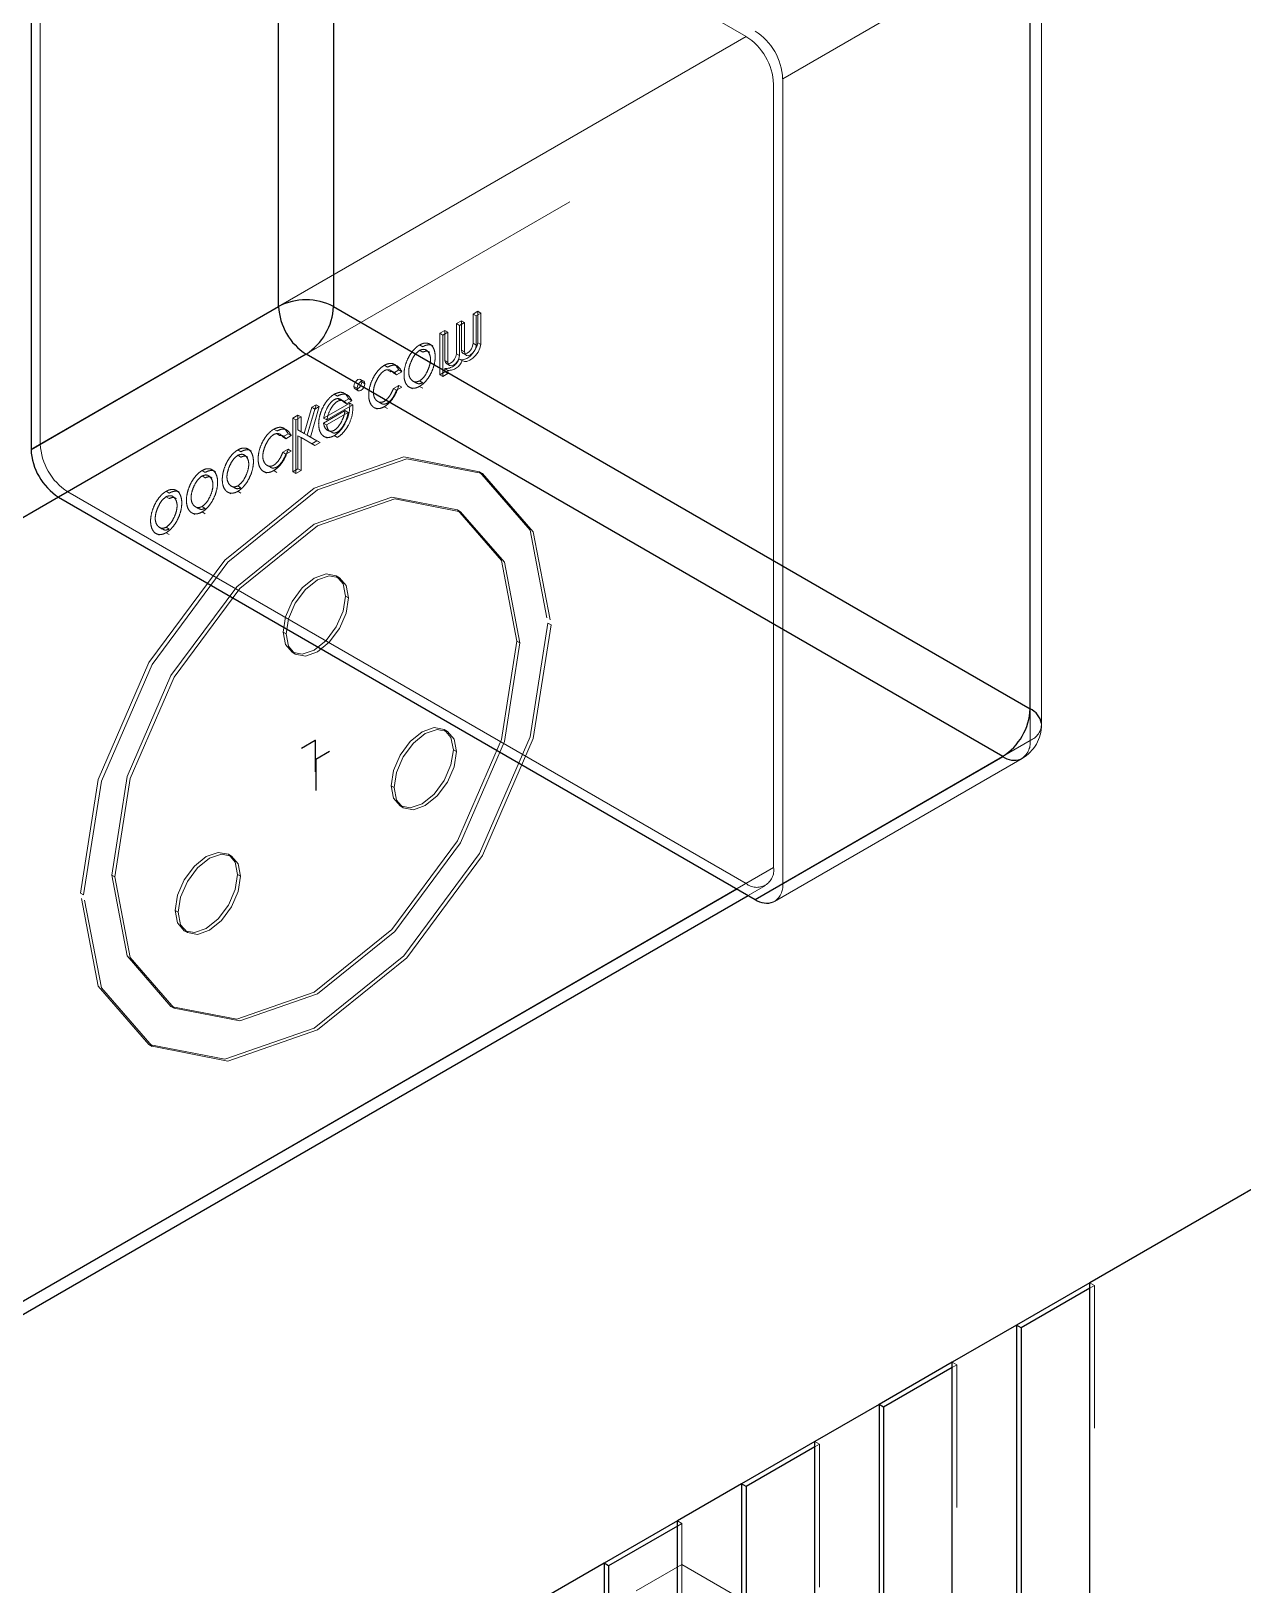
# Model space of a CAD drawing. Header units: millimetres. Extents: x 0 to 841, y 0 to 2287.
# Drawn here: x 617.535 to 619.405, y 233.063 to 235.46 of the extents above; entities that cross this region are included whole.
import ezdxf

# ---------------------------------------------------------------- set-up
doc = ezdxf.new("R2010")
doc.units = ezdxf.units.MM
doc.header["$PDSIZE"] = -1
doc.linetypes.add('HIDDEN', pattern=[1.905, 1.27, -0.635])

msp = doc.modelspace()

# ---------------------------------------------------------------- linework, layer by layer
at = {"color": 7, "linetype": 'Continuous', "lineweight": 25}
for p, q in [((624.4552, 236.5811), (619.169, 233.5295)), ((617.9172, 235.035), (617.9172, 236.2761)), ((618.0021, 236.2761), (618.0021, 235.035)), ((617.5354, 236.0557), (617.5354, 234.8146)), ((619.0769, 234.4145), (619.0769, 235.6557)), ((617.5354, 234.8146), (617.9172, 235.035)), ((618.0021, 235.035), (619.0769, 234.4145)), ((617.9597, 234.9615), (617.5778, 234.7411)), ((619.0345, 234.341), (617.9597, 234.9615)), ((617.5778, 234.7411), (616.1778, 233.9328)), ((617.5778, 234.7411), (618.6526, 234.1206)), ((618.6526, 234.1206), (619.0345, 234.341)), ((617.2243, 233.3287), (618.6243, 234.1369)), ((617.2543, 233.3257), (618.6419, 234.1268)), ((619.169, 233.5295), (619.0558, 233.4642)), ((619.169, 233.5213), (619.0629, 233.4601)), ((619.169, 229.4991), (619.169, 233.5295)), ((619.0558, 233.4642), (618.9568, 233.407)), ((619.0558, 233.4642), (619.0558, 229.4338)), ((619.0629, 233.4601), (619.0558, 233.4642)), ((619.0629, 233.4601), (619.0629, 229.4379)), ((618.9568, 233.407), (618.8437, 233.3417)), ((618.9568, 229.3767), (618.9568, 233.407)), ((618.9568, 233.3988), (618.8508, 233.3376)), ((618.8437, 233.3417), (618.7447, 233.2845)), ((618.8508, 233.3376), (618.8437, 233.3417)), ((618.8437, 233.3417), (618.8437, 229.3114)), ((618.8508, 233.3376), (618.8508, 229.3154)), ((618.7447, 233.2845), (618.6316, 233.2192)), ((618.7447, 229.2542), (618.7447, 233.2845)), ((618.7447, 233.2764), (618.6386, 233.2151)), ((618.6316, 233.2192), (618.5326, 233.1621)), ((618.6316, 233.2192), (618.6316, 229.1889)), ((618.6386, 233.2151), (618.6316, 233.2192)), ((618.6386, 233.2151), (618.6386, 229.193)), ((618.5326, 233.1621), (618.4194, 233.0968)), ((618.5326, 229.1317), (618.5326, 233.1621)), ((618.5326, 233.1539), (618.4265, 233.0927)), ((618.4194, 233.0968), (618.278, 233.0151)), ((618.4194, 233.0968), (618.4194, 229.0664)), ((618.4265, 233.0927), (618.4194, 233.0968)), ((618.4265, 233.0927), (618.4265, 229.0705))]:
    msp.add_line(p, q, dxfattribs=at)
at = {"color": 7, "linetype": 'HIDDEN', "lineweight": 18}
for p, q in [((617.592, 236.0557), (618.6385, 235.4516)), ((617.5495, 234.8227), (617.5495, 236.0312)), ((619.0945, 234.39), (619.0945, 235.6312)), ((618.6951, 235.3862), (619.0769, 235.6067)), ((619.0769, 235.6067), (619.0769, 234.3655)), ((618.6385, 235.4516), (617.2243, 234.6352)), ((617.2667, 234.5617), (618.6809, 235.3781)), ((618.6809, 234.1696), (618.6809, 235.3781)), ((618.6951, 234.1451), (618.6951, 235.3862)), ((618.1918, 235.0086), (618.1993, 235.0129)), ((618.1918, 235.0086), (618.1918, 234.962)), ((618.1918, 235.0086), (618.1966, 235.0058)), ((618.1966, 235.0058), (618.2041, 235.0101)), ((618.1993, 235.0129), (618.1993, 234.9677)), ((618.1993, 235.0129), (618.2041, 235.0101)), ((618.2041, 235.0101), (618.2041, 234.965)), ((618.2248, 235.0276), (618.2176, 235.0234)), ((618.2176, 235.0234), (618.2176, 234.9783)), ((618.2176, 235.0234), (618.2224, 235.0207)), ((618.2296, 235.0248), (618.2224, 235.0207)), ((618.2224, 235.0207), (618.2224, 234.9755)), ((618.2248, 235.0276), (618.2248, 234.9792)), ((618.2248, 235.0276), (618.2296, 235.0248)), ((618.2296, 235.0248), (618.2296, 234.9764)), ((618.1659, 234.9936), (618.1737, 234.9981)), ((618.1659, 234.9298), (618.1659, 234.9936)), ((618.1659, 234.9936), (618.1707, 234.9908)), ((618.1707, 234.9908), (618.1785, 234.9953)), ((618.1707, 234.927), (618.1707, 234.9908)), ((618.1737, 234.9981), (618.1737, 234.9515)), ((618.1737, 234.9981), (618.1785, 234.9953)), ((618.1785, 234.9953), (618.1785, 234.9487)), ((618.1966, 235.0058), (618.1966, 234.9592)), ((618.1349, 234.9757), (618.1397, 234.9729)), ((618.1349, 234.9674), (618.1397, 234.9646)), ((618.1505, 234.9645), (618.1457, 234.9673)), ((618.1555, 234.9742), (618.1506, 234.977)), ((618.1918, 234.962), (618.1966, 234.9592)), ((618.1993, 234.9677), (618.2041, 234.965)), ((618.202, 234.9625), (618.2068, 234.9597)), ((618.2176, 234.9783), (618.2224, 234.9755)), ((618.2248, 234.9792), (618.2296, 234.9764)), ((618.0804, 234.9443), (618.0853, 234.9415)), ((618.0895, 234.9347), (618.0846, 234.9374)), ((618.0946, 234.9324), (618.1028, 234.9371)), ((618.1, 234.9433), (618.0952, 234.9461)), ((618.1028, 234.9371), (618.1076, 234.9343)), ((618.1737, 234.9515), (618.1785, 234.9487)), ((618.1737, 234.9343), (618.1737, 234.9393)), ((618.1737, 234.9393), (618.1785, 234.9365)), ((618.1763, 234.9469), (618.1811, 234.9442)), ((618.1785, 234.9315), (618.1785, 234.9365)), ((618.1956, 234.9543), (618.2004, 234.9515)), ((618.1961, 234.954), (618.2009, 234.9512)), ((618.0336, 234.9117), (618.0384, 234.909)), ((618.0487, 234.9198), (618.0439, 234.9226)), ((618.0456, 234.9187), (618.0504, 234.9159)), ((618.0946, 234.9324), (618.0994, 234.9296)), ((618.0946, 234.9087), (618.1028, 234.9134)), ((618.0994, 234.9296), (618.1076, 234.9343)), ((618.0994, 234.9059), (618.1076, 234.9106)), ((618.1028, 234.9134), (618.1076, 234.9106)), ((618.1191, 234.9106), (618.1239, 234.9078)), ((618.1241, 234.9203), (618.1289, 234.9175)), ((618.1349, 234.9202), (618.1397, 234.9174)), ((618.1349, 234.9118), (618.1397, 234.9091)), ((618.1659, 234.9298), (618.1737, 234.9343)), ((618.1659, 234.9298), (618.1707, 234.927)), ((618.1707, 234.927), (618.1785, 234.9315)), ((618.1737, 234.9343), (618.1785, 234.9315)), ((618.0032, 234.8997), (618.008, 234.8969)), ((618.0131, 234.8902), (618.0083, 234.8929)), ((618.0173, 234.8878), (618.0255, 234.8925)), ((618.0173, 234.8878), (618.0221, 234.885)), ((618.0228, 234.8987), (618.018, 234.9015)), ((618.0221, 234.885), (618.0304, 234.8897)), ((618.0255, 234.8925), (618.0304, 234.8897)), ((618.0354, 234.9079), (618.0402, 234.9051)), ((618.0697, 234.8888), (618.0746, 234.886)), ((618.0946, 234.9087), (618.0994, 234.9059)), ((617.9472, 234.8674), (617.9393, 234.8628)), ((617.9393, 234.8628), (617.9393, 234.7801)), ((617.9393, 234.8628), (617.9441, 234.86)), ((617.952, 234.8646), (617.9441, 234.86)), ((617.9472, 234.8447), (617.9472, 234.8674)), ((617.9472, 234.8674), (617.952, 234.8646)), ((617.952, 234.8419), (617.952, 234.8646)), ((617.9684, 234.8796), (617.9568, 234.8392)), ((617.9615, 234.8364), (617.9751, 234.8835)), ((617.9733, 234.8769), (617.9616, 234.8364)), ((617.9664, 234.8337), (617.9799, 234.8807)), ((617.9751, 234.8835), (617.9684, 234.8796)), ((617.9684, 234.8796), (617.9733, 234.8769)), ((617.9799, 234.8807), (617.9733, 234.8769)), ((617.9751, 234.8835), (617.9799, 234.8807)), ((617.9866, 234.8552), (618.0199, 234.8745)), ((617.9868, 234.8628), (618.027, 234.8861)), ((617.9868, 234.8628), (617.9916, 234.8601)), ((617.9914, 234.8525), (618.0247, 234.8717)), ((617.9916, 234.8601), (618.0318, 234.8833)), ((618.0199, 234.8745), (618.0247, 234.8717)), ((618.027, 234.8861), (618.0318, 234.8833)), ((618.0647, 234.8792), (618.0695, 234.8764)), ((618.0804, 234.8804), (618.0853, 234.8777)), ((617.9098, 234.8458), (617.9146, 234.843)), ((617.9188, 234.8361), (617.914, 234.8389)), ((617.9239, 234.8338), (617.9321, 234.8386)), ((617.9293, 234.8448), (617.9245, 234.8475)), ((617.9321, 234.8386), (617.9369, 234.8358)), ((617.9441, 234.86), (617.9441, 234.7774)), ((617.9472, 234.8447), (617.9568, 234.8392)), ((617.9472, 234.8447), (617.952, 234.8419)), ((617.952, 234.8419), (617.9615, 234.8364)), ((617.9568, 234.8392), (617.9615, 234.8364)), ((617.9866, 234.8552), (617.9914, 234.8525)), ((617.996, 234.8428), (618.0008, 234.84)), ((617.5354, 234.8146), (617.5495, 234.8227)), ((617.8751, 234.8123), (617.8703, 234.8151)), ((617.9239, 234.8338), (617.9287, 234.831)), ((617.9239, 234.8101), (617.9321, 234.8149)), ((617.9287, 234.831), (617.9369, 234.8358)), ((617.9321, 234.8149), (617.9369, 234.8121)), ((617.9472, 234.8354), (617.9684, 234.8232)), ((617.9472, 234.7847), (617.9472, 234.8354)), ((617.9472, 234.8354), (617.952, 234.8327)), ((617.952, 234.7819), (617.952, 234.8327)), ((617.952, 234.8327), (617.9733, 234.8204)), ((617.9615, 234.8364), (617.9765, 234.8278)), ((617.9615, 234.8364), (617.9664, 234.8337)), ((617.9664, 234.8337), (617.9813, 234.825)), ((617.9684, 234.8232), (617.9765, 234.8278)), ((617.9684, 234.8232), (617.9733, 234.8204)), ((617.9733, 234.8204), (617.9813, 234.825)), ((617.9765, 234.8278), (617.9813, 234.825)), ((617.9874, 234.8346), (617.9922, 234.8318)), ((618.0032, 234.8358), (618.008, 234.8331)), ((617.8545, 234.8138), (617.8593, 234.8111)), ((617.8545, 234.8055), (617.8593, 234.8027)), ((617.8701, 234.8026), (617.8653, 234.8054)), ((617.9239, 234.8101), (617.9287, 234.8073)), ((617.9287, 234.8073), (617.9369, 234.8121)), ((617.7992, 234.7819), (617.804, 234.7791)), ((617.7992, 234.7736), (617.804, 234.7708)), ((617.8148, 234.7707), (617.81, 234.7735)), ((617.8198, 234.7804), (617.815, 234.7832)), ((617.894, 234.7806), (617.8988, 234.7779)), ((617.8991, 234.7903), (617.9039, 234.7875)), ((617.9098, 234.7819), (617.9146, 234.7791)), ((617.9393, 234.7801), (617.9472, 234.7847)), ((617.9393, 234.7801), (617.9441, 234.7774)), ((617.9441, 234.7774), (617.952, 234.7819)), ((617.9472, 234.7847), (617.952, 234.7819)), ((618.2321, 234.7774), (618.2273, 234.7802)), ((617.592, 234.7492), (617.5778, 234.7411)), ((617.592, 234.7492), (618.6385, 234.1451)), ((617.7439, 234.75), (617.7487, 234.7472)), ((617.7645, 234.7485), (617.7597, 234.7513)), ((617.8387, 234.7487), (617.8435, 234.7459)), ((617.8437, 234.7584), (617.8485, 234.7556)), ((617.8545, 234.7583), (617.8593, 234.7555)), ((617.8545, 234.75), (617.8593, 234.7472)), ((617.7439, 234.7417), (617.7487, 234.7389)), ((617.7595, 234.7388), (617.7547, 234.7415)), ((617.7884, 234.7265), (617.7932, 234.7237)), ((617.7992, 234.7264), (617.804, 234.7236)), ((618.1981, 234.7185), (618.1933, 234.7213)), ((617.7834, 234.7168), (617.7882, 234.714)), ((617.7992, 234.7181), (617.804, 234.7153)), ((617.7281, 234.6849), (617.7329, 234.6821)), ((617.7331, 234.6946), (617.7379, 234.6918)), ((617.7439, 234.6945), (617.7487, 234.6917)), ((617.7439, 234.6861), (617.7487, 234.6834)), ((618.0111, 234.6167), (618.0063, 234.6195)), ((618.0204, 234.5884), (618.0252, 234.5856)), ((617.9242, 234.5328), (617.929, 234.5301)), ((618.3329, 234.5467), (618.3378, 234.5439)), ((618.2849, 234.5189), (618.2897, 234.5162)), ((617.9383, 234.5017), (617.9431, 234.4989)), ((618.1777, 234.3797), (618.1729, 234.3825)), ((619.0769, 234.3655), (618.6951, 234.1451)), ((618.187, 234.3514), (618.1918, 234.3486)), ((618.6826, 234.1176), (619.0645, 234.3381)), ((618.0908, 234.2959), (618.0956, 234.2931)), ((618.1049, 234.2647), (618.1097, 234.2619)), ((618.6809, 234.1696), (617.2667, 233.3532)), ((617.8446, 234.1874), (617.8398, 234.1902)), ((617.6598, 234.1581), (617.6646, 234.1553)), ((617.8538, 234.1591), (617.8586, 234.1563)), ((618.6243, 234.1369), (618.6385, 234.1451)), ((617.6117, 234.1303), (617.6165, 234.1275)), ((618.6419, 234.1268), (618.6685, 234.1421)), ((617.7577, 234.1035), (617.7625, 234.1008)), ((617.7718, 234.0724), (617.7766, 234.0696)), ((617.7513, 233.9557), (617.7561, 233.9529)), ((617.7173, 233.8968), (617.7222, 233.894)), ((619.176, 233.5254), (619.169, 233.5295)), ((619.176, 233.5254), (619.169, 233.5213)), ((619.176, 229.495), (619.176, 233.5254)), ((618.9639, 233.4029), (618.9568, 233.407)), ((618.9639, 233.4029), (618.9568, 233.3988)), ((618.9639, 229.3726), (618.9639, 233.4029)), ((618.7518, 233.2805), (618.7447, 233.2845)), ((618.7518, 233.2805), (618.7447, 233.2764)), ((618.7518, 229.2501), (618.7518, 233.2805)), ((618.5397, 233.158), (618.5326, 233.1621)), ((618.5397, 233.158), (618.5326, 233.1539)), ((618.5397, 229.1277), (618.5397, 233.158)), ((618.5395, 233.0949), (618.4688, 233.0541)), ((618.5395, 231.7884), (618.5395, 233.0949)), ((619.1052, 232.7683), (618.5395, 233.0949))]:
    msp.add_line(p, q, dxfattribs=at)
at = {"color": 7, "linetype": 'Continuous'}
for p, q in [((617.9738, 234.3656), (617.9529, 234.3535)), ((617.9738, 234.3656), (617.9529, 234.3535)), ((617.9738, 234.3656), (617.9738, 234.3173)), ((617.9738, 234.3656), (617.9738, 234.3173)), ((617.9747, 234.3371), (617.9957, 234.3492)), ((617.9747, 234.3371), (617.9747, 234.2888))]:
    msp.add_line(p, q, dxfattribs=at)
at = {"color": 7, "linetype": 'HIDDEN', "lineweight": 18, "flags": 128}
for points in [[(618.1737, 234.9515), (618.1747, 234.9485), (618.1767, 234.9467), (618.1795, 234.9464), (618.1828, 234.9476), (618.186, 234.9501), (618.1888, 234.9537), (618.1908, 234.9578), (618.1918, 234.962)], [(618.1785, 234.9487), (618.1795, 234.9457), (618.1815, 234.9439), (618.1843, 234.9436), (618.1876, 234.9448), (618.1908, 234.9473), (618.1936, 234.9509), (618.1956, 234.955), (618.1966, 234.9592)], [(618.1956, 234.9543), (618.1991, 234.9529), (618.2032, 234.9531), (618.2077, 234.9548), (618.2122, 234.958), (618.2165, 234.9623), (618.2201, 234.9675), (618.223, 234.9733), (618.2248, 234.9792)], [(618.1993, 234.9677), (618.2002, 234.9644), (618.2022, 234.9624), (618.2051, 234.9619), (618.2084, 234.9631), (618.2118, 234.9658), (618.2147, 234.9696), (618.2167, 234.974), (618.2176, 234.9783)], [(618.2004, 234.9515), (618.2039, 234.9502), (618.208, 234.9504), (618.2125, 234.9521), (618.217, 234.9552), (618.2213, 234.9595), (618.225, 234.9648), (618.2278, 234.9705), (618.2296, 234.9764)], [(618.2041, 234.965), (618.205, 234.9616), (618.207, 234.9596), (618.2099, 234.9591), (618.2132, 234.9604), (618.2166, 234.963), (618.2195, 234.9668), (618.2215, 234.9712), (618.2224, 234.9755)], [(618.0336, 234.9117), (618.0341, 234.9147), (618.0354, 234.9177), (618.0373, 234.9203), (618.0396, 234.9222), (618.0419, 234.923), (618.0439, 234.9226), (618.0452, 234.9211), (618.0456, 234.9187)], [(618.0456, 234.9187), (618.0452, 234.9158), (618.0439, 234.9128), (618.0419, 234.9101), (618.0396, 234.9083), (618.0373, 234.9075), (618.0354, 234.9079), (618.0341, 234.9094), (618.0336, 234.9117)], [(618.0384, 234.909), (618.0389, 234.9119), (618.0402, 234.9149), (618.0421, 234.9175), (618.0444, 234.9194), (618.0467, 234.9202), (618.0487, 234.9198), (618.05, 234.9183), (618.0504, 234.9159)], [(618.0504, 234.9159), (618.05, 234.913), (618.0487, 234.91), (618.0467, 234.9074), (618.0444, 234.9055), (618.0421, 234.9047), (618.0402, 234.9051), (618.0389, 234.9066), (618.0384, 234.909)], [(617.6117, 234.1303), (617.6391, 234.3055), (617.7173, 234.4858), (617.8343, 234.6436), (617.9723, 234.7549), (618.1103, 234.8029), (618.2273, 234.7802), (618.3055, 234.6902), (618.3329, 234.5467)], [(617.6165, 234.1275), (617.644, 234.3028), (617.7221, 234.483), (617.8391, 234.6408), (617.9771, 234.7522), (618.1151, 234.8001), (618.2321, 234.7774), (618.3103, 234.6874), (618.3378, 234.5439)], [(617.6598, 234.1581), (617.6836, 234.3099), (617.7513, 234.4661), (617.8527, 234.6029), (617.9723, 234.6994), (618.0919, 234.741), (618.1933, 234.7213), (618.2611, 234.6433), (618.2849, 234.5189)], [(617.6646, 234.1553), (617.6884, 234.3072), (617.7561, 234.4634), (617.8575, 234.6001), (617.9771, 234.6966), (618.0967, 234.7382), (618.1981, 234.7185), (618.2659, 234.6405), (618.2897, 234.5162)], [(617.9242, 234.5328), (617.9279, 234.5562), (617.9383, 234.5802), (617.9539, 234.6013), (617.9723, 234.6161), (617.9907, 234.6225), (618.0063, 234.6195), (618.0167, 234.6075), (618.0204, 234.5884)], [(617.929, 234.5301), (617.9327, 234.5534), (617.9431, 234.5775), (617.9587, 234.5985), (617.9771, 234.6134), (617.9955, 234.6198), (618.0111, 234.6167), (618.0216, 234.6047), (618.0252, 234.5856)], [(618.0204, 234.5884), (618.0167, 234.565), (618.0063, 234.541), (617.9907, 234.5199), (617.9723, 234.5051), (617.9539, 234.4987), (617.9383, 234.5017), (617.9279, 234.5137), (617.9242, 234.5328)], [(618.0252, 234.5856), (618.0216, 234.5622), (618.0111, 234.5382), (617.9955, 234.5172), (617.9771, 234.5023), (617.9587, 234.4959), (617.9431, 234.4989), (617.9327, 234.5109), (617.929, 234.5301)], [(618.3329, 234.5467), (618.3055, 234.3715), (618.2273, 234.1913), (618.1103, 234.0334), (617.9723, 233.9221), (617.8343, 233.8741), (617.7173, 233.8968), (617.6391, 233.9868), (617.6117, 234.1303)], [(618.3378, 234.5439), (618.3103, 234.3687), (618.2321, 234.1885), (618.1151, 234.0307), (617.9771, 233.9193), (617.8391, 233.8713), (617.7221, 233.8941), (617.644, 233.984), (617.6165, 234.1275)], [(618.2849, 234.5189), (618.2611, 234.3671), (618.1933, 234.2109), (618.0919, 234.0741), (617.9723, 233.9776), (617.8527, 233.936), (617.7513, 233.9557), (617.6836, 234.0337), (617.6598, 234.1581)], [(618.2897, 234.5162), (618.2659, 234.3643), (618.1981, 234.2081), (618.0967, 234.0713), (617.9771, 233.9748), (617.8575, 233.9332), (617.7561, 233.9529), (617.6884, 234.0309), (617.6646, 234.1553)], [(618.0908, 234.2959), (618.0945, 234.3192), (618.1049, 234.3432), (618.1205, 234.3643), (618.1389, 234.3791), (618.1573, 234.3855), (618.1729, 234.3825), (618.1833, 234.3705), (618.187, 234.3514)], [(618.0956, 234.2931), (618.0993, 234.3164), (618.1097, 234.3405), (618.1253, 234.3615), (618.1437, 234.3764), (618.1621, 234.3828), (618.1777, 234.3797), (618.1881, 234.3677), (618.1918, 234.3486)], [(618.187, 234.3514), (618.1833, 234.328), (618.1729, 234.304), (618.1573, 234.2829), (618.1389, 234.2681), (618.1205, 234.2617), (618.1049, 234.2647), (618.0945, 234.2767), (618.0908, 234.2959)], [(618.1918, 234.3486), (618.1881, 234.3252), (618.1777, 234.3012), (618.1621, 234.2802), (618.1437, 234.2653), (618.1253, 234.2589), (618.1097, 234.2619), (618.0993, 234.2739), (618.0956, 234.2931)], [(617.7577, 234.1035), (617.7613, 234.1269), (617.7718, 234.1509), (617.7874, 234.172), (617.8058, 234.1868), (617.8242, 234.1932), (617.8398, 234.1902), (617.8502, 234.1782), (617.8538, 234.1591)], [(617.7625, 234.1008), (617.7661, 234.1241), (617.7766, 234.1482), (617.7922, 234.1692), (617.8106, 234.1841), (617.829, 234.1904), (617.8446, 234.1874), (617.855, 234.1754), (617.8586, 234.1563)], [(617.8538, 234.1591), (617.8502, 234.1357), (617.8398, 234.1117), (617.8242, 234.0906), (617.8058, 234.0758), (617.7874, 234.0694), (617.7718, 234.0724), (617.7613, 234.0844), (617.7577, 234.1035)], [(617.8586, 234.1563), (617.855, 234.1329), (617.8446, 234.1089), (617.829, 234.0879), (617.8106, 234.073), (617.7922, 234.0666), (617.7766, 234.0696), (617.7661, 234.0816), (617.7625, 234.1008)]]:
    msp.add_lwpolyline(points, dxfattribs=at)
at = {"color": 7, "linetype": 'HIDDEN', "lineweight": 18}
for centre, radius, start, end in [((618.5888, 235.3739), 0.0922, 2.6055, 57.3945), ((618.6029, 235.3821), 0.0922, 2.6055, 57.3945), ((618.1749, 234.961), 0.0217, 266.7937, 342.0245), ((618.1797, 234.9582), 0.0217, 266.7937, 342.0245), ((617.6417, 234.8269), 0.0922, 182.6055, 237.3945), ((619.0345, 234.39), 0.06, 299.9973, 0), ((619.0655, 234.3921), 0.0289, 293.2778, 359.7404), ((619.0482, 234.3622), 0.0289, 300.2638, 6.7169), ((618.6551, 234.1654), 0.0262, 230.7967, 9.214), ((618.6671, 234.1413), 0.0282, 299.2639, 7.7168)]:
    msp.add_arc(centre, radius, start, end, dxfattribs=at)
at = {"color": 7, "linetype": 'Continuous', "lineweight": 25}
for centre, radius, start, end in [((617.9597, 234.9531), 0.0922, 62.6097, 117.3903), ((618.0094, 235.0392), 0.0922, 182.6055, 237.3945), ((617.91, 235.0392), 0.0922, 302.6055, 357.3945), ((617.6275, 234.8187), 0.0922, 182.6055, 237.3945), ((618.9848, 234.4187), 0.0922, 302.6055, 357.3945), ((619.0639, 234.3864), 0.031, 10.3178, 65.2107), ((619.0523, 234.3663), 0.031, 234.7963, 289.691), ((618.6705, 234.1459), 0.031, 234.7963, 289.691)]:
    msp.add_arc(centre, radius, start, end, dxfattribs=at)
at = {"color": 7, "linetype": 'HIDDEN', "lineweight": 18}
for points, knots in [([(618.1349, 234.9118), (618.1334, 234.9111), (618.1302, 234.9095), (618.1252, 234.9087), (618.1199, 234.9096), (618.1151, 234.9133), (618.1116, 234.9201), (618.1104, 234.9296), (618.1116, 234.9406), (618.1151, 234.9514), (618.1199, 234.9607), (618.1252, 234.9677), (618.1302, 234.9727), (618.1334, 234.9748), (618.1349, 234.9757)], [0, 0, 0, 0, 0.0537844, 0.1178061, 0.1942591, 0.2846742, 0.3882046, 0.5, 0.6117954, 0.7153258, 0.8057409, 0.8821939, 0.9462156, 1, 1, 1, 1]), ([(618.1349, 234.9202), (618.1327, 234.9194), (618.1282, 234.9178), (618.1229, 234.9206), (618.1191, 234.9258), (618.1175, 234.9337), (618.1191, 234.9435), (618.1229, 234.9531), (618.1282, 234.9621), (618.1327, 234.9657), (618.1349, 234.9674)], [0, 0, 0, 0, 0.111736, 0.23533, 0.367087, 0.5, 0.632913, 0.76467, 0.888264, 1, 1, 1, 1]), ([(618.1349, 234.9757), (618.1363, 234.9764), (618.1395, 234.978), (618.1445, 234.9789), (618.1498, 234.9779), (618.1546, 234.9742), (618.1581, 234.9674), (618.1593, 234.9579), (618.1581, 234.9469), (618.1546, 234.9361), (618.1498, 234.9268), (618.1445, 234.9198), (618.1395, 234.9149), (618.1363, 234.9128), (618.1349, 234.9118)], [0, 0, 0, 0, 0.0537844, 0.1178061, 0.1942591, 0.2846742, 0.3882046, 0.5, 0.6117954, 0.7153258, 0.8057409, 0.8821939, 0.9462156, 1, 1, 1, 1]), ([(618.1349, 234.9674), (618.137, 234.9681), (618.1415, 234.9698), (618.1468, 234.967), (618.1506, 234.9617), (618.1522, 234.9538), (618.1506, 234.944), (618.1468, 234.9344), (618.1415, 234.9255), (618.137, 234.9219), (618.1349, 234.9202)], [0, 0, 0, 0, 0.111736, 0.23533, 0.367087, 0.5, 0.632913, 0.76467, 0.888264, 1, 1, 1, 1]), ([(618.1397, 234.9729), (618.1411, 234.9737), (618.1443, 234.9753), (618.1493, 234.976), (618.1532, 234.9757), (618.1549, 234.9743), (618.1553, 234.9739)], [0, 0, 0, 0, 0.247731, 0.542616, 0.894759, 1, 1, 1, 1]), ([(618.1397, 234.9646), (618.1418, 234.9654), (618.146, 234.967), (618.1489, 234.9651), (618.1503, 234.9643)], [0, 0, 0, 0, 0.519668, 1, 1, 1, 1]), ([(618.0804, 234.8804), (618.079, 234.8797), (618.0758, 234.8781), (618.0708, 234.8772), (618.0655, 234.8782), (618.0607, 234.8819), (618.0572, 234.8887), (618.056, 234.8982), (618.0572, 234.9092), (618.0607, 234.92), (618.0655, 234.9293), (618.0708, 234.9363), (618.0758, 234.9413), (618.079, 234.9433), (618.0804, 234.9443)], [0, 0, 0, 0, 0.053784, 0.117806, 0.194259, 0.284674, 0.388205, 0.5, 0.611795, 0.715326, 0.805741, 0.882194, 0.946216, 1, 1, 1, 1]), ([(618.0946, 234.9087), (618.0934, 234.906), (618.0913, 234.9008), (618.0866, 234.894), (618.0813, 234.8888), (618.0758, 234.8868), (618.071, 234.8877), (618.0671, 234.8908), (618.0643, 234.8958), (618.0633, 234.9024), (618.0643, 234.9104), (618.0671, 234.9185), (618.071, 234.9261), (618.0758, 234.9326), (618.0813, 234.937), (618.0866, 234.9379), (618.0913, 234.9364), (618.0934, 234.9337), (618.0946, 234.9324)], [0, 0, 0, 0, 0.06591, 0.127752, 0.184575, 0.240344, 0.300579, 0.365486, 0.4327, 0.5, 0.5673, 0.634514, 0.699421, 0.759656, 0.815425, 0.872248, 0.93409, 1, 1, 1, 1]), ([(618.0804, 234.9443), (618.0831, 234.9455), (618.0885, 234.9479), (618.0973, 234.9465), (618.1007, 234.9407), (618.1028, 234.9371)], [0, 0, 0, 0, 0.262326, 0.545229, 1, 1, 1, 1]), ([(618.0853, 234.9415), (618.0879, 234.9427), (618.0933, 234.9451), (618.1021, 234.9437), (618.1055, 234.9379), (618.1076, 234.9343)], [0, 0, 0, 0, 0.262326, 0.545229, 1, 1, 1, 1]), ([(618.0894, 234.9343), (618.09, 234.9345), (618.0925, 234.9352), (618.0961, 234.9335), (618.0982, 234.9309), (618.0994, 234.9296)], [0, 0, 0, 0, 0.134178, 0.553306, 1, 1, 1, 1]), ([(618.1028, 234.9134), (618.1016, 234.9096), (618.0992, 234.9021), (618.0932, 234.8922), (618.0867, 234.8847), (618.0825, 234.8818), (618.0804, 234.8804)], [0, 0, 0, 0, 0.289345, 0.578702, 0.796119, 1, 1, 1, 1]), ([(618.1397, 234.9174), (618.1375, 234.9166), (618.1333, 234.915), (618.1304, 234.9168), (618.129, 234.9177)], [0, 0, 0, 0, 0.519668, 1, 1, 1, 1]), ([(618.0032, 234.8358), (618.0018, 234.8351), (617.9986, 234.8335), (617.9936, 234.8327), (617.9883, 234.8336), (617.9835, 234.8373), (617.98, 234.8441), (617.9787, 234.8536), (617.98, 234.8646), (617.9835, 234.8754), (617.9883, 234.8847), (617.9936, 234.8917), (617.9986, 234.8967), (618.0018, 234.8988), (618.0032, 234.8997)], [0, 0, 0, 0, 0.0537844, 0.1178061, 0.1942591, 0.2846742, 0.3882046, 0.5, 0.6117954, 0.7153258, 0.8057409, 0.8821939, 0.9462156, 1, 1, 1, 1]), ([(617.9868, 234.8628), (617.9881, 234.8679), (617.9901, 234.8753), (617.9956, 234.8843), (618.0003, 234.8896), (618.0054, 234.8928), (618.0101, 234.8932), (618.0143, 234.8915), (618.0163, 234.8891), (618.0173, 234.8878)], [0, 0, 0, 0, 0.267845, 0.395145, 0.51294, 0.624534, 0.740912, 0.866836, 1, 1, 1, 1]), ([(617.9916, 234.8601), (617.9929, 234.8651), (617.9949, 234.8725), (618.0004, 234.8815), (618.0051, 234.8869), (618.0102, 234.89), (618.0149, 234.8904), (618.0191, 234.8888), (618.0211, 234.8863), (618.0221, 234.885)], [0, 0, 0, 0, 0.267845, 0.395145, 0.51294, 0.624534, 0.740912, 0.866836, 1, 1, 1, 1]), ([(618.0032, 234.8997), (618.0058, 234.9009), (618.0113, 234.9033), (618.0201, 234.9019), (618.0235, 234.8961), (618.0255, 234.8925)], [0, 0, 0, 0, 0.2623262, 0.5452295, 1, 1, 1, 1]), ([(618.008, 234.8969), (618.0107, 234.8981), (618.0161, 234.9005), (618.0249, 234.8991), (618.0283, 234.8933), (618.0304, 234.8897)], [0, 0, 0, 0, 0.2623262, 0.5452295, 1, 1, 1, 1]), ([(618.0994, 234.9059), (618.0982, 234.9032), (618.0961, 234.8981), (618.0915, 234.8912), (618.0861, 234.886), (618.0807, 234.8841), (618.0768, 234.8845), (618.0752, 234.8859), (618.0747, 234.8863)], [0, 0, 0, 0, 0.203733, 0.394894, 0.570539, 0.742926, 0.929119, 1, 1, 1, 1]), ([(618.0199, 234.8745), (618.0193, 234.8715), (618.0183, 234.8656), (618.0143, 234.8568), (618.0093, 234.8491), (618.0032, 234.8435), (617.9971, 234.8421), (617.9921, 234.844), (617.9882, 234.8482), (617.9871, 234.8529), (617.9866, 234.8552)], [0, 0, 0, 0, 0.133809, 0.265222, 0.3880303, 0.5, 0.6119697, 0.734778, 0.866191, 1, 1, 1, 1]), ([(618.0247, 234.8717), (618.0241, 234.8687), (618.0231, 234.8629), (618.0191, 234.854), (618.0141, 234.8463), (618.0081, 234.8408), (618.0028, 234.8393), (618.0004, 234.8404), (617.9994, 234.8408)], [0, 0, 0, 0, 0.1961734, 0.3888341, 0.5688797, 0.7330352, 0.8971907, 1, 1, 1, 1]), ([(618.027, 234.8861), (618.0271, 234.8812), (618.0271, 234.8711), (618.0215, 234.8563), (618.0147, 234.846), (618.009, 234.8397), (618.0051, 234.8371), (618.0032, 234.8358)], [0, 0, 0, 0, 0.284269, 0.585299, 0.73536, 0.873926, 1, 1, 1, 1]), ([(618.0318, 234.8833), (618.0319, 234.8784), (618.032, 234.8683), (618.0263, 234.8535), (618.0195, 234.8432), (618.0138, 234.8369), (618.0099, 234.8343), (618.008, 234.8331)], [0, 0, 0, 0, 0.284269, 0.585299, 0.73536, 0.873926, 1, 1, 1, 1]), ([(617.9098, 234.7819), (617.9083, 234.7812), (617.9051, 234.7795), (617.9001, 234.7787), (617.8949, 234.7797), (617.89, 234.7834), (617.8866, 234.7902), (617.8853, 234.7997), (617.8866, 234.8107), (617.89, 234.8215), (617.8949, 234.8307), (617.9001, 234.8378), (617.9051, 234.8427), (617.9083, 234.8448), (617.9098, 234.8458)], [0, 0, 0, 0, 0.053784, 0.117806, 0.194259, 0.284674, 0.388205, 0.5, 0.611795, 0.715326, 0.805741, 0.882194, 0.946216, 1, 1, 1, 1]), ([(617.9239, 234.8101), (617.9228, 234.8075), (617.9206, 234.8023), (617.916, 234.7954), (617.9106, 234.7902), (617.9051, 234.7882), (617.9003, 234.7891), (617.8964, 234.7922), (617.8937, 234.7972), (617.8926, 234.8039), (617.8937, 234.8118), (617.8964, 234.82), (617.9003, 234.8276), (617.9051, 234.8341), (617.9106, 234.8384), (617.916, 234.8394), (617.9206, 234.8379), (617.9228, 234.8352), (617.9239, 234.8338)], [0, 0, 0, 0, 0.06591, 0.127752, 0.184575, 0.240344, 0.300579, 0.365486, 0.4327, 0.5, 0.5673, 0.634514, 0.699421, 0.759656, 0.815425, 0.872248, 0.93409, 1, 1, 1, 1]), ([(617.9098, 234.8458), (617.9124, 234.8469), (617.9178, 234.8494), (617.9266, 234.8479), (617.93, 234.8421), (617.9321, 234.8386)], [0, 0, 0, 0, 0.262326, 0.545229, 1, 1, 1, 1]), ([(617.9146, 234.843), (617.9172, 234.8441), (617.9227, 234.8466), (617.9315, 234.8452), (617.9348, 234.8394), (617.9369, 234.8358)], [0, 0, 0, 0, 0.262326, 0.545229, 1, 1, 1, 1]), ([(617.9963, 234.8426), (617.9952, 234.8436), (617.9927, 234.8459), (617.9919, 234.8501), (617.9914, 234.8525)], [0, 0, 0, 0, 0.422439, 1, 1, 1, 1]), ([(617.8545, 234.8138), (617.8559, 234.8146), (617.8591, 234.8162), (617.8641, 234.817), (617.8694, 234.816), (617.8742, 234.8123), (617.8777, 234.8055), (617.8789, 234.796), (617.8777, 234.7851), (617.8742, 234.7743), (617.8694, 234.765), (617.8641, 234.7579), (617.8591, 234.753), (617.8559, 234.7509), (617.8545, 234.75)], [0, 0, 0, 0, 0.0537844, 0.1178061, 0.1942591, 0.2846742, 0.3882046, 0.5, 0.6117954, 0.7153258, 0.8057409, 0.8821939, 0.9462156, 1, 1, 1, 1]), ([(617.9321, 234.8149), (617.9309, 234.8111), (617.9285, 234.8035), (617.9226, 234.7936), (617.9161, 234.7862), (617.9118, 234.7833), (617.9098, 234.7819)], [0, 0, 0, 0, 0.289345, 0.578702, 0.796119, 1, 1, 1, 1]), ([(617.9187, 234.8358), (617.9193, 234.836), (617.9218, 234.8366), (617.9254, 234.835), (617.9276, 234.8324), (617.9287, 234.831)], [0, 0, 0, 0, 0.134178, 0.553306, 1, 1, 1, 1]), ([(617.8545, 234.75), (617.853, 234.7492), (617.8498, 234.7476), (617.8448, 234.7468), (617.8396, 234.7478), (617.8347, 234.7515), (617.8313, 234.7583), (617.83, 234.7678), (617.8313, 234.7788), (617.8347, 234.7896), (617.8396, 234.7988), (617.8448, 234.8059), (617.8498, 234.8108), (617.853, 234.8129), (617.8545, 234.8138)], [0, 0, 0, 0, 0.053784, 0.117806, 0.194259, 0.284674, 0.388205, 0.5, 0.611795, 0.715326, 0.805741, 0.882194, 0.946216, 1, 1, 1, 1]), ([(617.8545, 234.7583), (617.8523, 234.7575), (617.8478, 234.7559), (617.8425, 234.7587), (617.8387, 234.764), (617.8371, 234.7719), (617.8387, 234.7816), (617.8425, 234.7913), (617.8478, 234.8002), (617.8523, 234.8038), (617.8545, 234.8055)], [0, 0, 0, 0, 0.111736, 0.23533, 0.367087, 0.5, 0.632913, 0.76467, 0.888264, 1, 1, 1, 1]), ([(617.8545, 234.8055), (617.8566, 234.8063), (617.8611, 234.8079), (617.8664, 234.8051), (617.8702, 234.7999), (617.8718, 234.7919), (617.8702, 234.7822), (617.8664, 234.7725), (617.8611, 234.7636), (617.8566, 234.76), (617.8545, 234.7583)], [0, 0, 0, 0, 0.111736, 0.23533, 0.367087, 0.5, 0.632913, 0.76467, 0.888264, 1, 1, 1, 1]), ([(617.8593, 234.8111), (617.8607, 234.8118), (617.8639, 234.8134), (617.8689, 234.8142), (617.8728, 234.8138), (617.8745, 234.8124), (617.8749, 234.8121)], [0, 0, 0, 0, 0.247731, 0.542616, 0.894759, 1, 1, 1, 1]), ([(617.8593, 234.8027), (617.8615, 234.8035), (617.8656, 234.8051), (617.8686, 234.8033), (617.87, 234.8024)], [0, 0, 0, 0, 0.519668, 1, 1, 1, 1]), ([(617.9287, 234.8073), (617.9276, 234.8047), (617.9254, 234.7995), (617.9208, 234.7927), (617.9154, 234.7874), (617.91, 234.7855), (617.9061, 234.7859), (617.9045, 234.7873), (617.904, 234.7877)], [0, 0, 0, 0, 0.203733, 0.394894, 0.570539, 0.742926, 0.929119, 1, 1, 1, 1]), ([(617.7992, 234.7181), (617.7977, 234.7173), (617.7945, 234.7157), (617.7895, 234.7149), (617.7843, 234.7158), (617.7794, 234.7195), (617.776, 234.7263), (617.7747, 234.7359), (617.776, 234.7468), (617.7794, 234.7576), (617.7843, 234.7669), (617.7895, 234.7739), (617.7945, 234.7789), (617.7977, 234.781), (617.7992, 234.7819)], [0, 0, 0, 0, 0.053784, 0.117806, 0.194259, 0.284674, 0.388205, 0.5, 0.611795, 0.715326, 0.805741, 0.882194, 0.946216, 1, 1, 1, 1]), ([(617.7992, 234.7264), (617.797, 234.7256), (617.7925, 234.724), (617.7872, 234.7268), (617.7834, 234.732), (617.7818, 234.74), (617.7834, 234.7497), (617.7872, 234.7594), (617.7925, 234.7683), (617.797, 234.7719), (617.7992, 234.7736)], [0, 0, 0, 0, 0.111736, 0.23533, 0.367087, 0.5, 0.632913, 0.76467, 0.888264, 1, 1, 1, 1]), ([(617.7992, 234.7819), (617.8006, 234.7826), (617.8038, 234.7843), (617.8088, 234.7851), (617.8141, 234.7841), (617.8189, 234.7804), (617.8224, 234.7736), (617.8237, 234.7641), (617.8224, 234.7531), (617.8189, 234.7423), (617.8141, 234.7331), (617.8088, 234.726), (617.8038, 234.7211), (617.8006, 234.719), (617.7992, 234.7181)], [0, 0, 0, 0, 0.053784, 0.117806, 0.194259, 0.284674, 0.388205, 0.5, 0.611795, 0.715326, 0.805741, 0.882194, 0.946216, 1, 1, 1, 1]), ([(617.7992, 234.7736), (617.8013, 234.7744), (617.8058, 234.776), (617.8111, 234.7732), (617.815, 234.7679), (617.8165, 234.76), (617.815, 234.7502), (617.8111, 234.7406), (617.8058, 234.7317), (617.8013, 234.7281), (617.7992, 234.7264)], [0, 0, 0, 0, 0.111736, 0.23533, 0.367087, 0.5, 0.632913, 0.76467, 0.888264, 1, 1, 1, 1]), ([(617.804, 234.7791), (617.8054, 234.7799), (617.8086, 234.7815), (617.8136, 234.7822), (617.8175, 234.7819), (617.8192, 234.7805), (617.8196, 234.7802)], [0, 0, 0, 0, 0.247731, 0.542616, 0.894759, 1, 1, 1, 1]), ([(617.804, 234.7708), (617.8062, 234.7716), (617.8103, 234.7732), (617.8133, 234.7714), (617.8147, 234.7705)], [0, 0, 0, 0, 0.519668, 1, 1, 1, 1]), ([(617.7439, 234.6861), (617.7424, 234.6854), (617.7392, 234.6838), (617.7342, 234.683), (617.729, 234.6839), (617.7241, 234.6876), (617.7207, 234.6944), (617.7194, 234.7039), (617.7207, 234.7149), (617.7241, 234.7257), (617.729, 234.735), (617.7342, 234.742), (617.7392, 234.747), (617.7424, 234.749), (617.7439, 234.75)], [0, 0, 0, 0, 0.053784, 0.117806, 0.194259, 0.284674, 0.388205, 0.5, 0.611795, 0.715326, 0.805741, 0.882194, 0.946216, 1, 1, 1, 1]), ([(617.7439, 234.75), (617.7453, 234.7507), (617.7485, 234.7523), (617.7535, 234.7532), (617.7588, 234.7522), (617.7636, 234.7485), (617.7671, 234.7417), (617.7684, 234.7322), (617.7671, 234.7212), (617.7636, 234.7104), (617.7588, 234.7011), (617.7535, 234.6941), (617.7485, 234.6891), (617.7453, 234.6871), (617.7439, 234.6861)], [0, 0, 0, 0, 0.053784, 0.117806, 0.194259, 0.284674, 0.388205, 0.5, 0.611795, 0.715326, 0.805741, 0.882194, 0.946216, 1, 1, 1, 1]), ([(617.7439, 234.7417), (617.746, 234.7424), (617.7505, 234.7441), (617.7558, 234.7413), (617.7597, 234.736), (617.7612, 234.7281), (617.7597, 234.7183), (617.7558, 234.7087), (617.7505, 234.6998), (617.746, 234.6962), (617.7439, 234.6945)], [0, 0, 0, 0, 0.111736, 0.23533, 0.367087, 0.5, 0.632913, 0.76467, 0.888264, 1, 1, 1, 1]), ([(617.7487, 234.7472), (617.7501, 234.748), (617.7533, 234.7496), (617.7583, 234.7503), (617.7622, 234.75), (617.7639, 234.7486), (617.7643, 234.7482)], [0, 0, 0, 0, 0.247731, 0.542616, 0.894759, 1, 1, 1, 1]), ([(617.8593, 234.7555), (617.8571, 234.7547), (617.8529, 234.7531), (617.85, 234.755), (617.8486, 234.7559)], [0, 0, 0, 0, 0.519668, 1, 1, 1, 1]), ([(617.7439, 234.6945), (617.7417, 234.6937), (617.7372, 234.6921), (617.7319, 234.6949), (617.7281, 234.7001), (617.7265, 234.708), (617.7281, 234.7178), (617.7319, 234.7274), (617.7372, 234.7364), (617.7417, 234.74), (617.7439, 234.7417)], [0, 0, 0, 0, 0.1117359, 0.23533, 0.3670868, 0.5, 0.6329132, 0.76467, 0.8882641, 1, 1, 1, 1]), ([(617.7487, 234.7389), (617.7509, 234.7397), (617.755, 234.7413), (617.758, 234.7394), (617.7594, 234.7386)], [0, 0, 0, 0, 0.519668, 1, 1, 1, 1]), ([(617.804, 234.7236), (617.8018, 234.7228), (617.7976, 234.7212), (617.7947, 234.7231), (617.7933, 234.7239)], [0, 0, 0, 0, 0.519668, 1, 1, 1, 1]), ([(617.7487, 234.6917), (617.7465, 234.6909), (617.7423, 234.6893), (617.7394, 234.6911), (617.738, 234.692)], [0, 0, 0, 0, 0.5196677, 1, 1, 1, 1])]:
    msp.add_open_spline(points, degree=3, knots=knots, dxfattribs=at)
at = {"color": 7, "linetype": 'Continuous'}
for p in [(617.9738, 234.3656), (617.9738, 234.3656), (617.9747, 234.3371)]:
    msp.add_point(p, dxfattribs=at)

doc.saveas('drawing.dxf')
